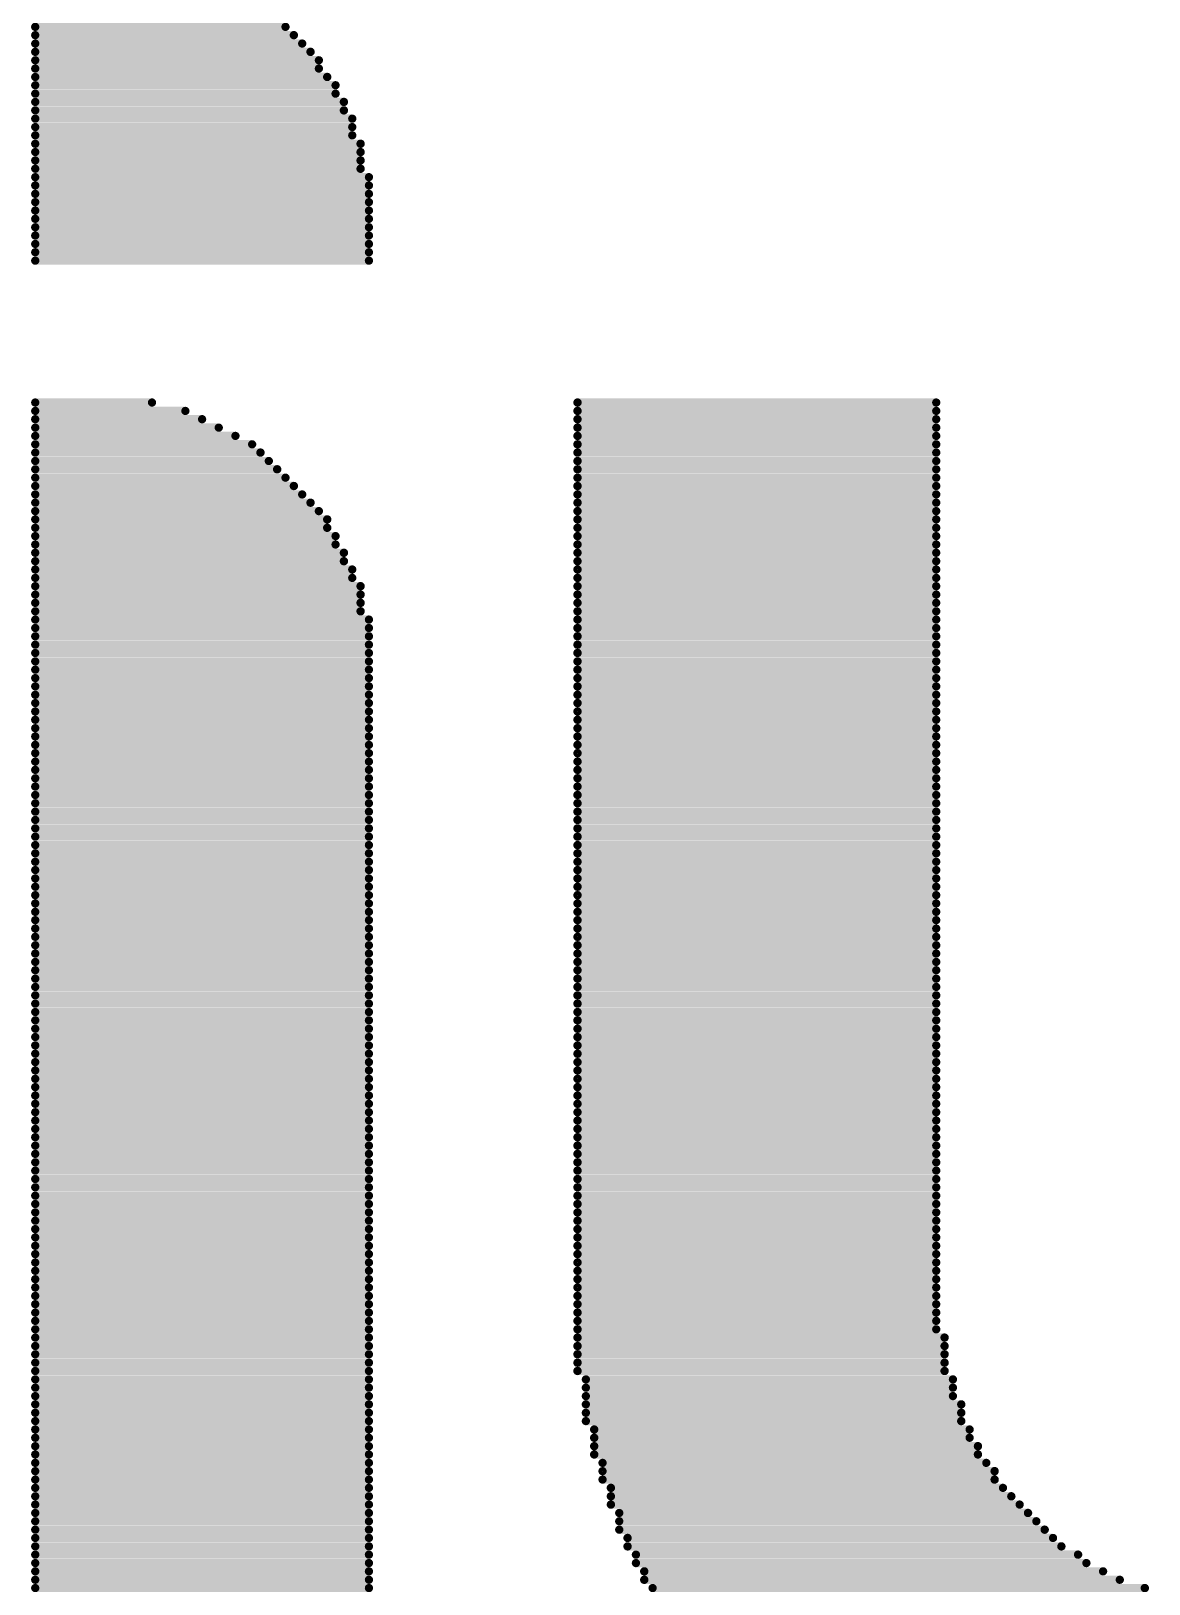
# Model space of a CAD drawing. Header units: millimetres. Extents: x 45 to 209, y 90 to 189.
# Drawn here: x 80.226 to 81.077, y 95.756 to 96.937 of the extents above; entities that cross this region are included whole.
import ezdxf

# ---------------------------------------------------------------- set-up
doc = ezdxf.new("R2010")
doc.units = ezdxf.units.MM
doc.layers.add('TopOverlay', color=2, linetype='Continuous')

# ---------------------------------------------------------------- blocks, each defined once
blk = doc.blocks.new('5394DE47_A0E8_4329_8464_7791B7C19310_62')
at = {"layer": 'TopOverlay', "const_width": 0.00635}
for points in [[(12.5491, 2.7847), (12.7396, 2.7847)], [(12.5491, 2.7784), (12.746, 2.7784)], [(12.5491, 2.772), (12.7523, 2.772)], [(12.5491, 2.7657), (12.7587, 2.7657)], [(12.5491, 2.7593), (12.765, 2.7593)], [(12.5491, 2.753), (12.765, 2.753)], [(12.5491, 2.7466), (12.7714, 2.7466)], [(12.5491, 2.7403), (12.7777, 2.7403)], [(12.5491, 2.7339), (12.7777, 2.7339)], [(12.5491, 2.7276), (12.7841, 2.7276)], [(12.5491, 2.7212), (12.7841, 2.7212)], [(12.5491, 2.7149), (12.7904, 2.7149)], [(12.5491, 2.7085), (12.7904, 2.7085)], [(12.5491, 2.7022), (12.7904, 2.7022)], [(12.5491, 2.6958), (12.7968, 2.6958)], [(12.5491, 2.6895), (12.7968, 2.6895)], [(12.5491, 2.6831), (12.7968, 2.6831)], [(12.5491, 2.6768), (12.7968, 2.6768)], [(12.5491, 2.6704), (12.8031, 2.6704)], [(12.5491, 2.6641), (12.8031, 2.6641)], [(12.5491, 2.6577), (12.8031, 2.6577)], [(12.5491, 2.6514), (12.8031, 2.6514)], [(12.5491, 2.645), (12.8031, 2.645)], [(12.5491, 2.6387), (12.8031, 2.6387)], [(12.5491, 2.6323), (12.8031, 2.6323)], [(12.5491, 2.626), (12.8031, 2.626)], [(12.5491, 2.6196), (12.8031, 2.6196)], [(12.5491, 2.6133), (12.8031, 2.6133)], [(12.5491, 2.6069), (12.8031, 2.6069)], [(12.5491, 2.499), (12.638, 2.499)], [(12.5491, 2.4926), (12.6634, 2.4926)], [(12.9619, 2.499), (13.2349, 2.499)], [(12.9619, 2.4926), (13.2349, 2.4926)], [(12.5491, 2.4863), (12.6761, 2.4863)], [(12.5491, 2.4799), (12.6888, 2.4799)], [(12.9619, 2.4863), (13.2349, 2.4863)], [(12.9619, 2.4799), (13.2349, 2.4799)], [(12.5491, 2.4736), (12.7015, 2.4736)], [(12.5491, 2.4672), (12.7142, 2.4672)], [(12.9619, 2.4736), (13.2349, 2.4736)], [(12.9619, 2.4672), (13.2349, 2.4672)], [(12.5491, 2.4609), (12.7206, 2.4609)], [(12.5491, 2.4545), (12.7269, 2.4545)], [(12.9619, 2.4609), (13.2349, 2.4609)], [(12.9619, 2.4545), (13.2349, 2.4545)], [(12.5491, 2.4482), (12.7333, 2.4482)], [(12.5491, 2.4418), (12.7396, 2.4418)], [(12.9619, 2.4482), (13.2349, 2.4482)], [(12.9619, 2.4418), (13.2349, 2.4418)], [(12.5491, 2.4355), (12.746, 2.4355)], [(12.9619, 2.4355), (13.2349, 2.4355)], [(12.5491, 2.4291), (12.7523, 2.4291)], [(12.5491, 2.4228), (12.7587, 2.4228)], [(12.9619, 2.4291), (13.2349, 2.4291)], [(12.9619, 2.4228), (13.2349, 2.4228)], [(12.5491, 2.4164), (12.765, 2.4164)], [(12.5491, 2.4101), (12.7714, 2.4101)], [(12.9619, 2.4164), (13.2349, 2.4164)], [(12.9619, 2.4101), (13.2349, 2.4101)], [(12.5491, 2.4037), (12.7714, 2.4037)], [(12.5491, 2.3974), (12.7777, 2.3974)], [(12.9619, 2.4037), (13.2349, 2.4037)], [(12.9619, 2.3974), (13.2349, 2.3974)], [(12.5491, 2.391), (12.7777, 2.391)], [(12.5491, 2.3847), (12.7841, 2.3847)], [(12.9619, 2.391), (13.2349, 2.391)], [(12.9619, 2.3847), (13.2349, 2.3847)], [(12.5491, 2.3783), (12.7841, 2.3783)], [(12.5491, 2.372), (12.7904, 2.372)], [(12.9619, 2.3783), (13.2349, 2.3783)], [(12.9619, 2.372), (13.2349, 2.372)], [(12.5491, 2.3656), (12.7904, 2.3656)], [(12.5491, 2.3593), (12.7968, 2.3593)], [(12.9619, 2.3656), (13.2349, 2.3656)], [(12.9619, 2.3593), (13.2349, 2.3593)], [(12.5491, 2.3529), (12.7968, 2.3529)], [(12.9619, 2.3529), (13.2349, 2.3529)], [(12.5491, 2.3466), (12.7968, 2.3466)], [(12.5491, 2.3402), (12.7968, 2.3402)], [(12.9619, 2.3466), (13.2349, 2.3466)], [(12.9619, 2.3402), (13.2349, 2.3402)], [(12.5491, 2.3339), (12.8031, 2.3339)], [(12.5491, 2.3275), (12.8031, 2.3275)], [(12.9619, 2.3339), (13.2349, 2.3339)], [(12.9619, 2.3275), (13.2349, 2.3275)], [(12.5491, 2.3212), (12.8031, 2.3212)], [(12.5491, 2.3148), (12.8031, 2.3148)], [(12.9619, 2.3212), (13.2349, 2.3212)], [(12.9619, 2.3148), (13.2349, 2.3148)], [(12.5491, 2.3085), (12.8031, 2.3085)], [(12.5491, 2.3021), (12.8031, 2.3021)], [(12.9619, 2.3085), (13.2349, 2.3085)], [(12.9619, 2.3021), (13.2349, 2.3021)], [(12.5491, 2.2958), (12.8031, 2.2958)], [(12.5491, 2.2894), (12.8031, 2.2894)], [(12.9619, 2.2958), (13.2349, 2.2958)], [(12.9619, 2.2894), (13.2349, 2.2894)], [(12.5491, 2.2831), (12.8031, 2.2831)], [(12.5491, 2.2767), (12.8031, 2.2767)], [(12.9619, 2.2831), (13.2349, 2.2831)], [(12.9619, 2.2767), (13.2349, 2.2767)], [(12.5491, 2.2704), (12.8031, 2.2704)], [(12.9619, 2.2704), (13.2349, 2.2704)], [(12.5491, 2.264), (12.8031, 2.264)], [(12.5491, 2.2577), (12.8031, 2.2577)], [(12.9619, 2.264), (13.2349, 2.264)], [(12.9619, 2.2577), (13.2349, 2.2577)], [(12.5491, 2.2513), (12.8031, 2.2513)], [(12.5491, 2.245), (12.8031, 2.245)], [(12.9619, 2.2513), (13.2349, 2.2513)], [(12.9619, 2.245), (13.2349, 2.245)], [(12.5491, 2.2386), (12.8031, 2.2386)], [(12.5491, 2.2323), (12.8031, 2.2323)], [(12.9619, 2.2386), (13.2349, 2.2386)], [(12.9619, 2.2323), (13.2349, 2.2323)], [(12.5491, 2.2259), (12.8031, 2.2259)], [(12.5491, 2.2196), (12.8031, 2.2196)], [(12.9619, 2.2259), (13.2349, 2.2259)], [(12.9619, 2.2196), (13.2349, 2.2196)], [(12.5491, 2.2132), (12.8031, 2.2132)], [(12.5491, 2.2069), (12.8031, 2.2069)], [(12.9619, 2.2132), (13.2349, 2.2132)], [(12.9619, 2.2069), (13.2349, 2.2069)], [(12.5491, 2.2005), (12.8031, 2.2005)], [(12.5491, 2.1942), (12.8031, 2.1942)], [(12.9619, 2.2005), (13.2349, 2.2005)], [(12.9619, 2.1942), (13.2349, 2.1942)], [(12.5491, 2.1878), (12.8031, 2.1878)], [(12.9619, 2.1878), (13.2349, 2.1878)], [(12.5491, 2.1815), (12.8031, 2.1815)], [(12.5491, 2.1751), (12.8031, 2.1751)], [(12.9619, 2.1815), (13.2349, 2.1815)], [(12.9619, 2.1751), (13.2349, 2.1751)], [(12.5491, 2.1688), (12.8031, 2.1688)], [(12.5491, 2.1624), (12.8031, 2.1624)], [(12.9619, 2.1688), (13.2349, 2.1688)], [(12.9619, 2.1624), (13.2349, 2.1624)], [(12.5491, 2.1561), (12.8031, 2.1561)], [(12.5491, 2.1497), (12.8031, 2.1497)], [(12.9619, 2.1561), (13.2349, 2.1561)], [(12.9619, 2.1497), (13.2349, 2.1497)], [(12.5491, 2.1434), (12.8031, 2.1434)], [(12.5491, 2.137), (12.8031, 2.137)], [(12.9619, 2.1434), (13.2349, 2.1434)], [(12.9619, 2.137), (13.2349, 2.137)], [(12.5491, 2.1307), (12.8031, 2.1307)], [(12.5491, 2.1243), (12.8031, 2.1243)], [(12.9619, 2.1307), (13.2349, 2.1307)], [(12.9619, 2.1243), (13.2349, 2.1243)], [(12.5491, 2.118), (12.8031, 2.118)], [(12.5491, 2.1116), (12.8031, 2.1116)], [(12.9619, 2.118), (13.2349, 2.118)], [(12.9619, 2.1116), (13.2349, 2.1116)], [(12.5491, 2.1053), (12.8031, 2.1053)], [(12.9619, 2.1053), (13.2349, 2.1053)], [(12.5491, 2.0989), (12.8031, 2.0989)], [(12.5491, 2.0926), (12.8031, 2.0926)], [(12.9619, 2.0989), (13.2349, 2.0989)], [(12.9619, 2.0926), (13.2349, 2.0926)], [(12.5491, 2.0862), (12.8031, 2.0862)], [(12.5491, 2.0799), (12.8031, 2.0799)], [(12.9619, 2.0862), (13.2349, 2.0862)], [(12.9619, 2.0799), (13.2349, 2.0799)], [(12.5491, 2.0735), (12.8031, 2.0735)], [(12.5491, 2.0672), (12.8031, 2.0672)], [(12.9619, 2.0735), (13.2349, 2.0735)], [(12.9619, 2.0672), (13.2349, 2.0672)], [(12.5491, 2.0608), (12.8031, 2.0608)], [(12.5491, 2.0545), (12.8031, 2.0545)], [(12.9619, 2.0608), (13.2349, 2.0608)], [(12.9619, 2.0545), (13.2349, 2.0545)], [(12.5491, 2.0481), (12.8031, 2.0481)], [(12.5491, 2.0418), (12.8031, 2.0418)], [(12.9619, 2.0481), (13.2349, 2.0481)], [(12.9619, 2.0418), (13.2349, 2.0418)], [(12.5491, 2.0354), (12.8031, 2.0354)], [(12.5491, 2.0291), (12.8031, 2.0291)], [(12.9619, 2.0354), (13.2349, 2.0354)], [(12.9619, 2.0291), (13.2349, 2.0291)], [(12.5491, 2.0227), (12.8031, 2.0227)], [(12.9619, 2.0227), (13.2349, 2.0227)], [(12.5491, 2.0164), (12.8031, 2.0164)], [(12.5491, 2.01), (12.8031, 2.01)], [(12.9619, 2.0164), (13.2349, 2.0164)], [(12.9619, 2.01), (13.2349, 2.01)], [(12.5491, 2.0037), (12.8031, 2.0037)], [(12.5491, 1.9973), (12.8031, 1.9973)], [(12.9619, 2.0037), (13.2349, 2.0037)], [(12.9619, 1.9973), (13.2349, 1.9973)], [(12.5491, 1.991), (12.8031, 1.991)], [(12.5491, 1.9846), (12.8031, 1.9846)], [(12.9619, 1.991), (13.2349, 1.991)], [(12.9619, 1.9846), (13.2349, 1.9846)], [(12.5491, 1.9783), (12.8031, 1.9783)], [(12.5491, 1.9719), (12.8031, 1.9719)], [(12.9619, 1.9783), (13.2349, 1.9783)], [(12.9619, 1.9719), (13.2349, 1.9719)], [(12.5491, 1.9656), (12.8031, 1.9656)], [(12.5491, 1.9592), (12.8031, 1.9592)], [(12.9619, 1.9656), (13.2349, 1.9656)], [(12.9619, 1.9592), (13.2349, 1.9592)], [(12.5491, 1.9529), (12.8031, 1.9529)], [(12.5491, 1.9465), (12.8031, 1.9465)], [(12.9619, 1.9529), (13.2349, 1.9529)], [(12.9619, 1.9465), (13.2349, 1.9465)], [(12.5491, 1.9402), (12.8031, 1.9402)], [(12.9619, 1.9402), (13.2349, 1.9402)], [(12.5491, 1.9338), (12.8031, 1.9338)], [(12.5491, 1.9275), (12.8031, 1.9275)], [(12.9619, 1.9338), (13.2349, 1.9338)], [(12.9619, 1.9275), (13.2349, 1.9275)], [(12.5491, 1.9211), (12.8031, 1.9211)], [(12.5491, 1.9148), (12.8031, 1.9148)], [(12.9619, 1.9211), (13.2349, 1.9211)], [(12.9619, 1.9148), (13.2349, 1.9148)], [(12.5491, 1.9084), (12.8031, 1.9084)], [(12.5491, 1.9021), (12.8031, 1.9021)], [(12.9619, 1.9084), (13.2349, 1.9084)], [(12.9619, 1.9021), (13.2349, 1.9021)], [(12.5491, 1.8957), (12.8031, 1.8957)], [(12.5491, 1.8894), (12.8031, 1.8894)], [(12.9619, 1.8957), (13.2349, 1.8957)], [(12.9619, 1.8894), (13.2349, 1.8894)], [(12.5491, 1.883), (12.8031, 1.883)], [(12.5491, 1.8767), (12.8031, 1.8767)], [(12.9619, 1.883), (13.2349, 1.883)], [(12.9619, 1.8767), (13.2349, 1.8767)], [(12.5491, 1.8703), (12.8031, 1.8703)], [(12.5491, 1.864), (12.8031, 1.864)], [(12.9619, 1.8703), (13.2349, 1.8703)], [(12.9619, 1.864), (13.2349, 1.864)], [(12.5491, 1.8576), (12.8031, 1.8576)], [(12.5491, 1.8513), (12.8031, 1.8513)], [(12.9619, 1.8576), (13.2349, 1.8576)], [(12.9619, 1.8513), (13.2349, 1.8513)], [(12.5491, 1.8449), (12.8031, 1.8449)], [(12.9619, 1.8449), (13.2349, 1.8449)], [(12.5491, 1.8386), (12.8031, 1.8386)], [(12.5491, 1.8322), (12.8031, 1.8322)], [(12.9619, 1.8386), (13.2349, 1.8386)], [(12.9619, 1.8322), (13.2349, 1.8322)], [(12.5491, 1.8259), (12.8031, 1.8259)], [(12.5491, 1.8195), (12.8031, 1.8195)], [(12.9619, 1.8259), (13.2349, 1.8259)], [(12.9619, 1.8195), (13.2349, 1.8195)], [(12.5491, 1.8132), (12.8031, 1.8132)], [(12.5491, 1.8068), (12.8031, 1.8068)], [(12.9619, 1.8132), (13.2349, 1.8132)], [(12.9619, 1.8068), (13.2349, 1.8068)], [(12.5491, 1.8005), (12.8031, 1.8005)], [(12.5491, 1.7941), (12.8031, 1.7941)], [(12.9619, 1.8005), (13.2349, 1.8005)], [(12.9619, 1.7941), (13.2349, 1.7941)], [(12.5491, 1.7878), (12.8031, 1.7878)], [(12.5491, 1.7814), (12.8031, 1.7814)], [(12.9619, 1.7878), (13.2413, 1.7878)], [(12.9619, 1.7814), (13.2413, 1.7814)], [(12.5491, 1.7751), (12.8031, 1.7751)], [(12.5491, 1.7687), (12.8031, 1.7687)], [(12.9619, 1.7751), (13.2413, 1.7751)], [(12.9619, 1.7687), (13.2413, 1.7687)], [(12.5491, 1.7624), (12.8031, 1.7624)], [(12.9619, 1.7624), (13.2413, 1.7624)], [(12.5491, 1.756), (12.8031, 1.756)], [(12.5491, 1.7497), (12.8031, 1.7497)], [(12.9682, 1.756), (13.2476, 1.756)], [(12.9682, 1.7497), (13.2476, 1.7497)], [(12.5491, 1.7433), (12.8031, 1.7433)], [(12.5491, 1.737), (12.8031, 1.737)], [(12.9682, 1.7433), (13.2476, 1.7433)], [(12.9682, 1.737), (13.254, 1.737)], [(12.5491, 1.7306), (12.8031, 1.7306)], [(12.5491, 1.7243), (12.8031, 1.7243)], [(12.9682, 1.7306), (13.254, 1.7306)], [(12.9682, 1.7243), (13.254, 1.7243)], [(12.5491, 1.7179), (12.8031, 1.7179)], [(12.5491, 1.7116), (12.8031, 1.7116)], [(12.9746, 1.7179), (13.2603, 1.7179)], [(12.9746, 1.7116), (13.2603, 1.7116)], [(12.5491, 1.7052), (12.8031, 1.7052)], [(12.5491, 1.6989), (12.8031, 1.6989)], [(12.9746, 1.7052), (13.2667, 1.7052)], [(12.9746, 1.6989), (13.2667, 1.6989)], [(12.5491, 1.6925), (12.8031, 1.6925)], [(12.5491, 1.6862), (12.8031, 1.6862)], [(12.9809, 1.6925), (13.273, 1.6925)], [(12.9809, 1.6862), (13.2794, 1.6862)], [(12.5491, 1.6798), (12.8031, 1.6798)], [(12.9809, 1.6798), (13.2794, 1.6798)], [(12.5491, 1.6735), (12.8031, 1.6735)], [(12.5491, 1.6671), (12.8031, 1.6671)], [(12.9873, 1.6735), (13.2857, 1.6735)], [(12.9873, 1.6671), (13.2921, 1.6671)], [(12.5491, 1.6608), (12.8031, 1.6608)], [(12.5491, 1.6544), (12.8031, 1.6544)], [(12.9873, 1.6608), (13.2984, 1.6608)], [(12.9936, 1.6544), (13.3048, 1.6544)], [(12.5491, 1.6481), (12.8031, 1.6481)], [(12.5491, 1.6417), (12.8031, 1.6417)], [(12.9936, 1.6481), (13.3111, 1.6481)], [(12.9936, 1.6417), (13.3175, 1.6417)], [(12.5491, 1.6354), (12.8031, 1.6354)], [(12.5491, 1.629), (12.8031, 1.629)], [(13, 1.6354), (13.3238, 1.6354)], [(13, 1.629), (13.3302, 1.629)], [(12.5491, 1.6227), (12.8031, 1.6227)], [(12.5491, 1.6163), (12.8031, 1.6163)], [(13.0063, 1.6227), (13.3429, 1.6227)], [(13.0063, 1.6163), (13.3492, 1.6163)], [(12.5491, 1.61), (12.8031, 1.61)], [(12.5491, 1.6036), (12.8031, 1.6036)], [(13.0127, 1.61), (13.3619, 1.61)], [(13.0127, 1.6036), (13.3746, 1.6036)], [(12.5491, 1.5973), (12.8031, 1.5973)], [(13.019, 1.5973), (13.3937, 1.5973)]]:
    blk.add_lwpolyline(points, dxfattribs=at)
at = {"layer": 'TopOverlay', "const_width": 0.00317}
for points in [[(12.5476, 2.7847, 1), (12.5507, 2.7847, 1)], [(12.7381, 2.7847, 1), (12.7412, 2.7847, 1)], [(12.5476, 2.7784, 1), (12.5507, 2.7784, 1)], [(12.7444, 2.7784, 1), (12.7476, 2.7784, 1)], [(12.5476, 2.772, 1), (12.5507, 2.772, 1)], [(12.5476, 2.7657, 1), (12.5507, 2.7657, 1)], [(12.7508, 2.772, 1), (12.7539, 2.772, 1)], [(12.7571, 2.7657, 1), (12.7603, 2.7657, 1)], [(12.5476, 2.7593, 1), (12.5507, 2.7593, 1)], [(12.5476, 2.753, 1), (12.5507, 2.753, 1)], [(12.7635, 2.7593, 1), (12.7666, 2.7593, 1)], [(12.7635, 2.753, 1), (12.7666, 2.753, 1)], [(12.5476, 2.7466, 1), (12.5507, 2.7466, 1)], [(12.5476, 2.7403, 1), (12.5507, 2.7403, 1)], [(12.7698, 2.7466, 1), (12.773, 2.7466, 1)], [(12.7762, 2.7403, 1), (12.7793, 2.7403, 1)], [(12.5476, 2.7339, 1), (12.5507, 2.7339, 1)], [(12.5476, 2.7276, 1), (12.5507, 2.7276, 1)], [(12.7762, 2.7339, 1), (12.7793, 2.7339, 1)], [(12.7825, 2.7276, 1), (12.7857, 2.7276, 1)], [(12.5476, 2.7212, 1), (12.5507, 2.7212, 1)], [(12.5476, 2.7149, 1), (12.5507, 2.7149, 1)], [(12.7825, 2.7212, 1), (12.7857, 2.7212, 1)], [(12.7889, 2.7149, 1), (12.792, 2.7149, 1)], [(12.5476, 2.7085, 1), (12.5507, 2.7085, 1)], [(12.5476, 2.7022, 1), (12.5507, 2.7022, 1)], [(12.7889, 2.7085, 1), (12.792, 2.7085, 1)], [(12.7889, 2.7022, 1), (12.792, 2.7022, 1)], [(12.5476, 2.6958, 1), (12.5507, 2.6958, 1)], [(12.7952, 2.6958, 1), (12.7984, 2.6958, 1)], [(12.5476, 2.6895, 1), (12.5507, 2.6895, 1)], [(12.5476, 2.6831, 1), (12.5507, 2.6831, 1)], [(12.7952, 2.6895, 1), (12.7984, 2.6895, 1)], [(12.7952, 2.6831, 1), (12.7984, 2.6831, 1)], [(12.5476, 2.6768, 1), (12.5507, 2.6768, 1)], [(12.5476, 2.6704, 1), (12.5507, 2.6704, 1)], [(12.7952, 2.6768, 1), (12.7984, 2.6768, 1)], [(12.8016, 2.6704, 1), (12.8047, 2.6704, 1)], [(12.5476, 2.6641, 1), (12.5507, 2.6641, 1)], [(12.5476, 2.6577, 1), (12.5507, 2.6577, 1)], [(12.8016, 2.6641, 1), (12.8047, 2.6641, 1)], [(12.8016, 2.6577, 1), (12.8047, 2.6577, 1)], [(12.5476, 2.6514, 1), (12.5507, 2.6514, 1)], [(12.5476, 2.645, 1), (12.5507, 2.645, 1)], [(12.8016, 2.6514, 1), (12.8047, 2.6514, 1)], [(12.8016, 2.645, 1), (12.8047, 2.645, 1)], [(12.5476, 2.6387, 1), (12.5507, 2.6387, 1)], [(12.5476, 2.6323, 1), (12.5507, 2.6323, 1)], [(12.8016, 2.6387, 1), (12.8047, 2.6387, 1)], [(12.8016, 2.6323, 1), (12.8047, 2.6323, 1)], [(12.5476, 2.626, 1), (12.5507, 2.626, 1)], [(12.5476, 2.6196, 1), (12.5507, 2.6196, 1)], [(12.8016, 2.626, 1), (12.8047, 2.626, 1)], [(12.8016, 2.6196, 1), (12.8047, 2.6196, 1)], [(12.5476, 2.6133, 1), (12.5507, 2.6133, 1)], [(12.8016, 2.6133, 1), (12.8047, 2.6133, 1)], [(12.5476, 2.6069, 1), (12.5507, 2.6069, 1)], [(12.8016, 2.6069, 1), (12.8047, 2.6069, 1)], [(12.5476, 2.499, 1), (12.5507, 2.499, 1)], [(12.5476, 2.4926, 1), (12.5507, 2.4926, 1)], [(12.6365, 2.499, 1), (12.6396, 2.499, 1)], [(12.6619, 2.4926, 1), (12.665, 2.4926, 1)], [(12.9603, 2.499, 1), (12.9635, 2.499, 1)], [(12.9603, 2.4926, 1), (12.9635, 2.4926, 1)], [(13.2334, 2.499, 1), (13.2365, 2.499, 1)], [(13.2334, 2.4926, 1), (13.2365, 2.4926, 1)], [(12.5476, 2.4863, 1), (12.5507, 2.4863, 1)], [(12.5476, 2.4799, 1), (12.5507, 2.4799, 1)], [(12.6746, 2.4863, 1), (12.6777, 2.4863, 1)], [(12.6873, 2.4799, 1), (12.6904, 2.4799, 1)], [(12.9603, 2.4863, 1), (12.9635, 2.4863, 1)], [(12.9603, 2.4799, 1), (12.9635, 2.4799, 1)], [(13.2334, 2.4863, 1), (13.2365, 2.4863, 1)], [(13.2334, 2.4799, 1), (13.2365, 2.4799, 1)], [(12.5476, 2.4736, 1), (12.5507, 2.4736, 1)], [(12.5476, 2.4672, 1), (12.5507, 2.4672, 1)], [(12.7, 2.4736, 1), (12.7031, 2.4736, 1)], [(12.7127, 2.4672, 1), (12.7158, 2.4672, 1)], [(12.9603, 2.4736, 1), (12.9635, 2.4736, 1)], [(12.9603, 2.4672, 1), (12.9635, 2.4672, 1)], [(13.2334, 2.4736, 1), (13.2365, 2.4736, 1)], [(13.2334, 2.4672, 1), (13.2365, 2.4672, 1)], [(12.5476, 2.4609, 1), (12.5507, 2.4609, 1)], [(12.5476, 2.4545, 1), (12.5507, 2.4545, 1)], [(12.719, 2.4609, 1), (12.7222, 2.4609, 1)], [(12.7254, 2.4545, 1), (12.7285, 2.4545, 1)], [(12.9603, 2.4609, 1), (12.9635, 2.4609, 1)], [(12.9603, 2.4545, 1), (12.9635, 2.4545, 1)], [(13.2334, 2.4609, 1), (13.2365, 2.4609, 1)], [(13.2334, 2.4545, 1), (13.2365, 2.4545, 1)], [(12.5476, 2.4482, 1), (12.5507, 2.4482, 1)], [(12.5476, 2.4418, 1), (12.5507, 2.4418, 1)], [(12.7317, 2.4482, 1), (12.7349, 2.4482, 1)], [(12.7381, 2.4418, 1), (12.7412, 2.4418, 1)], [(12.9603, 2.4482, 1), (12.9635, 2.4482, 1)], [(12.9603, 2.4418, 1), (12.9635, 2.4418, 1)], [(13.2334, 2.4482, 1), (13.2365, 2.4482, 1)], [(13.2334, 2.4418, 1), (13.2365, 2.4418, 1)], [(12.5476, 2.4355, 1), (12.5507, 2.4355, 1)], [(12.7444, 2.4355, 1), (12.7476, 2.4355, 1)], [(12.9603, 2.4355, 1), (12.9635, 2.4355, 1)], [(13.2334, 2.4355, 1), (13.2365, 2.4355, 1)], [(12.5476, 2.4291, 1), (12.5507, 2.4291, 1)], [(12.5476, 2.4228, 1), (12.5507, 2.4228, 1)], [(12.7508, 2.4291, 1), (12.7539, 2.4291, 1)], [(12.7571, 2.4228, 1), (12.7603, 2.4228, 1)], [(12.9603, 2.4291, 1), (12.9635, 2.4291, 1)], [(12.9603, 2.4228, 1), (12.9635, 2.4228, 1)], [(13.2334, 2.4291, 1), (13.2365, 2.4291, 1)], [(13.2334, 2.4228, 1), (13.2365, 2.4228, 1)], [(12.5476, 2.4164, 1), (12.5507, 2.4164, 1)], [(12.5476, 2.4101, 1), (12.5507, 2.4101, 1)], [(12.7635, 2.4164, 1), (12.7666, 2.4164, 1)], [(12.7698, 2.4101, 1), (12.773, 2.4101, 1)], [(12.9603, 2.4164, 1), (12.9635, 2.4164, 1)], [(12.9603, 2.4101, 1), (12.9635, 2.4101, 1)], [(13.2334, 2.4164, 1), (13.2365, 2.4164, 1)], [(13.2334, 2.4101, 1), (13.2365, 2.4101, 1)], [(12.5476, 2.4037, 1), (12.5507, 2.4037, 1)], [(12.5476, 2.3974, 1), (12.5507, 2.3974, 1)], [(12.7698, 2.4037, 1), (12.773, 2.4037, 1)], [(12.7762, 2.3974, 1), (12.7793, 2.3974, 1)], [(12.9603, 2.4037, 1), (12.9635, 2.4037, 1)], [(12.9603, 2.3974, 1), (12.9635, 2.3974, 1)], [(13.2334, 2.4037, 1), (13.2365, 2.4037, 1)], [(13.2334, 2.3974, 1), (13.2365, 2.3974, 1)], [(12.5476, 2.391, 1), (12.5507, 2.391, 1)], [(12.5476, 2.3847, 1), (12.5507, 2.3847, 1)], [(12.7762, 2.391, 1), (12.7793, 2.391, 1)], [(12.7825, 2.3847, 1), (12.7857, 2.3847, 1)], [(12.9603, 2.391, 1), (12.9635, 2.391, 1)], [(12.9603, 2.3847, 1), (12.9635, 2.3847, 1)], [(13.2334, 2.391, 1), (13.2365, 2.391, 1)], [(13.2334, 2.3847, 1), (13.2365, 2.3847, 1)], [(12.5476, 2.3783, 1), (12.5507, 2.3783, 1)], [(12.5476, 2.372, 1), (12.5507, 2.372, 1)], [(12.7825, 2.3783, 1), (12.7857, 2.3783, 1)], [(12.7889, 2.372, 1), (12.792, 2.372, 1)], [(12.9603, 2.3783, 1), (12.9635, 2.3783, 1)], [(12.9603, 2.372, 1), (12.9635, 2.372, 1)], [(13.2334, 2.3783, 1), (13.2365, 2.3783, 1)], [(13.2334, 2.372, 1), (13.2365, 2.372, 1)], [(12.5476, 2.3656, 1), (12.5507, 2.3656, 1)], [(12.5476, 2.3593, 1), (12.5507, 2.3593, 1)], [(12.7889, 2.3656, 1), (12.792, 2.3656, 1)], [(12.7952, 2.3593, 1), (12.7984, 2.3593, 1)], [(12.9603, 2.3656, 1), (12.9635, 2.3656, 1)], [(12.9603, 2.3593, 1), (12.9635, 2.3593, 1)], [(13.2334, 2.3656, 1), (13.2365, 2.3656, 1)], [(13.2334, 2.3593, 1), (13.2365, 2.3593, 1)], [(12.5476, 2.3529, 1), (12.5507, 2.3529, 1)], [(12.7952, 2.3529, 1), (12.7984, 2.3529, 1)], [(12.9603, 2.3529, 1), (12.9635, 2.3529, 1)], [(13.2334, 2.3529, 1), (13.2365, 2.3529, 1)], [(12.5476, 2.3466, 1), (12.5507, 2.3466, 1)], [(12.5476, 2.3402, 1), (12.5507, 2.3402, 1)], [(12.7952, 2.3466, 1), (12.7984, 2.3466, 1)], [(12.7952, 2.3402, 1), (12.7984, 2.3402, 1)], [(12.9603, 2.3466, 1), (12.9635, 2.3466, 1)], [(12.9603, 2.3402, 1), (12.9635, 2.3402, 1)], [(13.2334, 2.3466, 1), (13.2365, 2.3466, 1)], [(13.2334, 2.3402, 1), (13.2365, 2.3402, 1)], [(12.5476, 2.3339, 1), (12.5507, 2.3339, 1)], [(12.5476, 2.3275, 1), (12.5507, 2.3275, 1)], [(12.8016, 2.3339, 1), (12.8047, 2.3339, 1)], [(12.8016, 2.3275, 1), (12.8047, 2.3275, 1)], [(12.9603, 2.3339, 1), (12.9635, 2.3339, 1)], [(12.9603, 2.3275, 1), (12.9635, 2.3275, 1)], [(13.2334, 2.3339, 1), (13.2365, 2.3339, 1)], [(13.2334, 2.3275, 1), (13.2365, 2.3275, 1)], [(12.5476, 2.3212, 1), (12.5507, 2.3212, 1)], [(12.5476, 2.3148, 1), (12.5507, 2.3148, 1)], [(12.8016, 2.3212, 1), (12.8047, 2.3212, 1)], [(12.8016, 2.3148, 1), (12.8047, 2.3148, 1)], [(12.9603, 2.3212, 1), (12.9635, 2.3212, 1)], [(12.9603, 2.3148, 1), (12.9635, 2.3148, 1)], [(13.2334, 2.3212, 1), (13.2365, 2.3212, 1)], [(13.2334, 2.3148, 1), (13.2365, 2.3148, 1)], [(12.5476, 2.3085, 1), (12.5507, 2.3085, 1)], [(12.5476, 2.3021, 1), (12.5507, 2.3021, 1)], [(12.8016, 2.3085, 1), (12.8047, 2.3085, 1)], [(12.8016, 2.3021, 1), (12.8047, 2.3021, 1)], [(12.9603, 2.3085, 1), (12.9635, 2.3085, 1)], [(12.9603, 2.3021, 1), (12.9635, 2.3021, 1)], [(13.2334, 2.3085, 1), (13.2365, 2.3085, 1)], [(13.2334, 2.3021, 1), (13.2365, 2.3021, 1)], [(12.5476, 2.2958, 1), (12.5507, 2.2958, 1)], [(12.5476, 2.2894, 1), (12.5507, 2.2894, 1)], [(12.8016, 2.2958, 1), (12.8047, 2.2958, 1)], [(12.8016, 2.2894, 1), (12.8047, 2.2894, 1)], [(12.9603, 2.2958, 1), (12.9635, 2.2958, 1)], [(12.9603, 2.2894, 1), (12.9635, 2.2894, 1)], [(13.2334, 2.2958, 1), (13.2365, 2.2958, 1)], [(13.2334, 2.2894, 1), (13.2365, 2.2894, 1)], [(12.5476, 2.2831, 1), (12.5507, 2.2831, 1)], [(12.5476, 2.2767, 1), (12.5507, 2.2767, 1)], [(12.8016, 2.2831, 1), (12.8047, 2.2831, 1)], [(12.8016, 2.2767, 1), (12.8047, 2.2767, 1)], [(12.9603, 2.2831, 1), (12.9635, 2.2831, 1)], [(12.9603, 2.2767, 1), (12.9635, 2.2767, 1)], [(13.2334, 2.2831, 1), (13.2365, 2.2831, 1)], [(13.2334, 2.2767, 1), (13.2365, 2.2767, 1)], [(12.5476, 2.2704, 1), (12.5507, 2.2704, 1)], [(12.8016, 2.2704, 1), (12.8047, 2.2704, 1)], [(12.9603, 2.2704, 1), (12.9635, 2.2704, 1)], [(13.2334, 2.2704, 1), (13.2365, 2.2704, 1)], [(12.5476, 2.264, 1), (12.5507, 2.264, 1)], [(12.5476, 2.2577, 1), (12.5507, 2.2577, 1)], [(12.8016, 2.264, 1), (12.8047, 2.264, 1)], [(12.8016, 2.2577, 1), (12.8047, 2.2577, 1)], [(12.9603, 2.264, 1), (12.9635, 2.264, 1)], [(12.9603, 2.2577, 1), (12.9635, 2.2577, 1)], [(13.2334, 2.264, 1), (13.2365, 2.264, 1)], [(13.2334, 2.2577, 1), (13.2365, 2.2577, 1)], [(12.5476, 2.2513, 1), (12.5507, 2.2513, 1)], [(12.5476, 2.245, 1), (12.5507, 2.245, 1)], [(12.8016, 2.2513, 1), (12.8047, 2.2513, 1)], [(12.8016, 2.245, 1), (12.8047, 2.245, 1)], [(12.9603, 2.2513, 1), (12.9635, 2.2513, 1)], [(12.9603, 2.245, 1), (12.9635, 2.245, 1)], [(13.2334, 2.2513, 1), (13.2365, 2.2513, 1)], [(13.2334, 2.245, 1), (13.2365, 2.245, 1)], [(12.5476, 2.2386, 1), (12.5507, 2.2386, 1)], [(12.5476, 2.2323, 1), (12.5507, 2.2323, 1)], [(12.8016, 2.2386, 1), (12.8047, 2.2386, 1)], [(12.8016, 2.2323, 1), (12.8047, 2.2323, 1)], [(12.9603, 2.2386, 1), (12.9635, 2.2386, 1)], [(12.9603, 2.2323, 1), (12.9635, 2.2323, 1)], [(13.2334, 2.2386, 1), (13.2365, 2.2386, 1)], [(13.2334, 2.2323, 1), (13.2365, 2.2323, 1)], [(12.5476, 2.2259, 1), (12.5507, 2.2259, 1)], [(12.5476, 2.2196, 1), (12.5507, 2.2196, 1)], [(12.8016, 2.2259, 1), (12.8047, 2.2259, 1)], [(12.8016, 2.2196, 1), (12.8047, 2.2196, 1)], [(12.9603, 2.2259, 1), (12.9635, 2.2259, 1)], [(12.9603, 2.2196, 1), (12.9635, 2.2196, 1)], [(13.2334, 2.2259, 1), (13.2365, 2.2259, 1)], [(13.2334, 2.2196, 1), (13.2365, 2.2196, 1)], [(12.5476, 2.2132, 1), (12.5507, 2.2132, 1)], [(12.5476, 2.2069, 1), (12.5507, 2.2069, 1)], [(12.8016, 2.2132, 1), (12.8047, 2.2132, 1)], [(12.8016, 2.2069, 1), (12.8047, 2.2069, 1)], [(12.9603, 2.2132, 1), (12.9635, 2.2132, 1)], [(12.9603, 2.2069, 1), (12.9635, 2.2069, 1)], [(13.2334, 2.2132, 1), (13.2365, 2.2132, 1)], [(13.2334, 2.2069, 1), (13.2365, 2.2069, 1)], [(12.5476, 2.2005, 1), (12.5507, 2.2005, 1)], [(12.5476, 2.1942, 1), (12.5507, 2.1942, 1)], [(12.8016, 2.2005, 1), (12.8047, 2.2005, 1)], [(12.8016, 2.1942, 1), (12.8047, 2.1942, 1)], [(12.9603, 2.2005, 1), (12.9635, 2.2005, 1)], [(12.9603, 2.1942, 1), (12.9635, 2.1942, 1)], [(13.2334, 2.2005, 1), (13.2365, 2.2005, 1)], [(13.2334, 2.1942, 1), (13.2365, 2.1942, 1)], [(12.5476, 2.1878, 1), (12.5507, 2.1878, 1)], [(12.8016, 2.1878, 1), (12.8047, 2.1878, 1)], [(12.9603, 2.1878, 1), (12.9635, 2.1878, 1)], [(13.2334, 2.1878, 1), (13.2365, 2.1878, 1)], [(12.5476, 2.1815, 1), (12.5507, 2.1815, 1)], [(12.5476, 2.1751, 1), (12.5507, 2.1751, 1)], [(12.8016, 2.1815, 1), (12.8047, 2.1815, 1)], [(12.8016, 2.1751, 1), (12.8047, 2.1751, 1)], [(12.9603, 2.1815, 1), (12.9635, 2.1815, 1)], [(12.9603, 2.1751, 1), (12.9635, 2.1751, 1)], [(13.2334, 2.1815, 1), (13.2365, 2.1815, 1)], [(13.2334, 2.1751, 1), (13.2365, 2.1751, 1)], [(12.5476, 2.1688, 1), (12.5507, 2.1688, 1)], [(12.5476, 2.1624, 1), (12.5507, 2.1624, 1)], [(12.8016, 2.1688, 1), (12.8047, 2.1688, 1)], [(12.8016, 2.1624, 1), (12.8047, 2.1624, 1)], [(12.9603, 2.1688, 1), (12.9635, 2.1688, 1)], [(12.9603, 2.1624, 1), (12.9635, 2.1624, 1)], [(13.2334, 2.1688, 1), (13.2365, 2.1688, 1)], [(13.2334, 2.1624, 1), (13.2365, 2.1624, 1)], [(12.5476, 2.1561, 1), (12.5507, 2.1561, 1)], [(12.5476, 2.1497, 1), (12.5507, 2.1497, 1)], [(12.8016, 2.1561, 1), (12.8047, 2.1561, 1)], [(12.8016, 2.1497, 1), (12.8047, 2.1497, 1)], [(12.9603, 2.1561, 1), (12.9635, 2.1561, 1)], [(12.9603, 2.1497, 1), (12.9635, 2.1497, 1)], [(13.2334, 2.1561, 1), (13.2365, 2.1561, 1)], [(13.2334, 2.1497, 1), (13.2365, 2.1497, 1)], [(12.5476, 2.1434, 1), (12.5507, 2.1434, 1)], [(12.5476, 2.137, 1), (12.5507, 2.137, 1)], [(12.8016, 2.1434, 1), (12.8047, 2.1434, 1)], [(12.8016, 2.137, 1), (12.8047, 2.137, 1)], [(12.9603, 2.1434, 1), (12.9635, 2.1434, 1)], [(12.9603, 2.137, 1), (12.9635, 2.137, 1)], [(13.2334, 2.1434, 1), (13.2365, 2.1434, 1)], [(13.2334, 2.137, 1), (13.2365, 2.137, 1)], [(12.5476, 2.1307, 1), (12.5507, 2.1307, 1)], [(12.5476, 2.1243, 1), (12.5507, 2.1243, 1)], [(12.8016, 2.1307, 1), (12.8047, 2.1307, 1)], [(12.8016, 2.1243, 1), (12.8047, 2.1243, 1)], [(12.9603, 2.1307, 1), (12.9635, 2.1307, 1)], [(12.9603, 2.1243, 1), (12.9635, 2.1243, 1)], [(13.2334, 2.1307, 1), (13.2365, 2.1307, 1)], [(13.2334, 2.1243, 1), (13.2365, 2.1243, 1)], [(12.5476, 2.118, 1), (12.5507, 2.118, 1)], [(12.5476, 2.1116, 1), (12.5507, 2.1116, 1)], [(12.8016, 2.118, 1), (12.8047, 2.118, 1)], [(12.8016, 2.1116, 1), (12.8047, 2.1116, 1)], [(12.9603, 2.118, 1), (12.9635, 2.118, 1)], [(12.9603, 2.1116, 1), (12.9635, 2.1116, 1)], [(13.2334, 2.118, 1), (13.2365, 2.118, 1)], [(13.2334, 2.1116, 1), (13.2365, 2.1116, 1)], [(12.5476, 2.1053, 1), (12.5507, 2.1053, 1)], [(12.8016, 2.1053, 1), (12.8047, 2.1053, 1)], [(12.9603, 2.1053, 1), (12.9635, 2.1053, 1)], [(13.2334, 2.1053, 1), (13.2365, 2.1053, 1)], [(12.5476, 2.0989, 1), (12.5507, 2.0989, 1)], [(12.5476, 2.0926, 1), (12.5507, 2.0926, 1)], [(12.8016, 2.0989, 1), (12.8047, 2.0989, 1)], [(12.8016, 2.0926, 1), (12.8047, 2.0926, 1)], [(12.9603, 2.0989, 1), (12.9635, 2.0989, 1)], [(12.9603, 2.0926, 1), (12.9635, 2.0926, 1)], [(13.2334, 2.0989, 1), (13.2365, 2.0989, 1)], [(13.2334, 2.0926, 1), (13.2365, 2.0926, 1)], [(12.5476, 2.0862, 1), (12.5507, 2.0862, 1)], [(12.5476, 2.0799, 1), (12.5507, 2.0799, 1)], [(12.8016, 2.0862, 1), (12.8047, 2.0862, 1)], [(12.8016, 2.0799, 1), (12.8047, 2.0799, 1)], [(12.9603, 2.0862, 1), (12.9635, 2.0862, 1)], [(12.9603, 2.0799, 1), (12.9635, 2.0799, 1)], [(13.2334, 2.0862, 1), (13.2365, 2.0862, 1)], [(13.2334, 2.0799, 1), (13.2365, 2.0799, 1)], [(12.5476, 2.0735, 1), (12.5507, 2.0735, 1)], [(12.5476, 2.0672, 1), (12.5507, 2.0672, 1)], [(12.8016, 2.0735, 1), (12.8047, 2.0735, 1)], [(12.8016, 2.0672, 1), (12.8047, 2.0672, 1)], [(12.9603, 2.0735, 1), (12.9635, 2.0735, 1)], [(12.9603, 2.0672, 1), (12.9635, 2.0672, 1)], [(13.2334, 2.0735, 1), (13.2365, 2.0735, 1)], [(13.2334, 2.0672, 1), (13.2365, 2.0672, 1)], [(12.5476, 2.0608, 1), (12.5507, 2.0608, 1)], [(12.5476, 2.0545, 1), (12.5507, 2.0545, 1)], [(12.8016, 2.0608, 1), (12.8047, 2.0608, 1)], [(12.8016, 2.0545, 1), (12.8047, 2.0545, 1)], [(12.9603, 2.0608, 1), (12.9635, 2.0608, 1)], [(12.9603, 2.0545, 1), (12.9635, 2.0545, 1)], [(13.2334, 2.0608, 1), (13.2365, 2.0608, 1)], [(13.2334, 2.0545, 1), (13.2365, 2.0545, 1)], [(12.5476, 2.0481, 1), (12.5507, 2.0481, 1)], [(12.5476, 2.0418, 1), (12.5507, 2.0418, 1)], [(12.8016, 2.0481, 1), (12.8047, 2.0481, 1)], [(12.8016, 2.0418, 1), (12.8047, 2.0418, 1)], [(12.9603, 2.0481, 1), (12.9635, 2.0481, 1)], [(12.9603, 2.0418, 1), (12.9635, 2.0418, 1)], [(13.2334, 2.0481, 1), (13.2365, 2.0481, 1)], [(13.2334, 2.0418, 1), (13.2365, 2.0418, 1)], [(12.5476, 2.0354, 1), (12.5507, 2.0354, 1)], [(12.5476, 2.0291, 1), (12.5507, 2.0291, 1)], [(12.8016, 2.0354, 1), (12.8047, 2.0354, 1)], [(12.8016, 2.0291, 1), (12.8047, 2.0291, 1)], [(12.9603, 2.0354, 1), (12.9635, 2.0354, 1)], [(12.9603, 2.0291, 1), (12.9635, 2.0291, 1)], [(13.2334, 2.0354, 1), (13.2365, 2.0354, 1)], [(13.2334, 2.0291, 1), (13.2365, 2.0291, 1)], [(12.5476, 2.0227, 1), (12.5507, 2.0227, 1)], [(12.8016, 2.0227, 1), (12.8047, 2.0227, 1)], [(12.9603, 2.0227, 1), (12.9635, 2.0227, 1)], [(13.2334, 2.0227, 1), (13.2365, 2.0227, 1)], [(12.5476, 2.0164, 1), (12.5507, 2.0164, 1)], [(12.5476, 2.01, 1), (12.5507, 2.01, 1)], [(12.8016, 2.0164, 1), (12.8047, 2.0164, 1)], [(12.8016, 2.01, 1), (12.8047, 2.01, 1)], [(12.9603, 2.0164, 1), (12.9635, 2.0164, 1)], [(12.9603, 2.01, 1), (12.9635, 2.01, 1)], [(13.2334, 2.0164, 1), (13.2365, 2.0164, 1)], [(13.2334, 2.01, 1), (13.2365, 2.01, 1)], [(12.5476, 2.0037, 1), (12.5507, 2.0037, 1)], [(12.5476, 1.9973, 1), (12.5507, 1.9973, 1)], [(12.8016, 2.0037, 1), (12.8047, 2.0037, 1)], [(12.8016, 1.9973, 1), (12.8047, 1.9973, 1)], [(12.9603, 2.0037, 1), (12.9635, 2.0037, 1)], [(12.9603, 1.9973, 1), (12.9635, 1.9973, 1)], [(13.2334, 2.0037, 1), (13.2365, 2.0037, 1)], [(13.2334, 1.9973, 1), (13.2365, 1.9973, 1)], [(12.5476, 1.991, 1), (12.5507, 1.991, 1)], [(12.5476, 1.9846, 1), (12.5507, 1.9846, 1)], [(12.8016, 1.991, 1), (12.8047, 1.991, 1)], [(12.8016, 1.9846, 1), (12.8047, 1.9846, 1)], [(12.9603, 1.991, 1), (12.9635, 1.991, 1)], [(12.9603, 1.9846, 1), (12.9635, 1.9846, 1)], [(13.2334, 1.991, 1), (13.2365, 1.991, 1)], [(13.2334, 1.9846, 1), (13.2365, 1.9846, 1)], [(12.5476, 1.9783, 1), (12.5507, 1.9783, 1)], [(12.5476, 1.9719, 1), (12.5507, 1.9719, 1)], [(12.8016, 1.9783, 1), (12.8047, 1.9783, 1)], [(12.8016, 1.9719, 1), (12.8047, 1.9719, 1)], [(12.9603, 1.9783, 1), (12.9635, 1.9783, 1)], [(12.9603, 1.9719, 1), (12.9635, 1.9719, 1)], [(13.2334, 1.9783, 1), (13.2365, 1.9783, 1)], [(13.2334, 1.9719, 1), (13.2365, 1.9719, 1)], [(12.5476, 1.9656, 1), (12.5507, 1.9656, 1)], [(12.5476, 1.9592, 1), (12.5507, 1.9592, 1)], [(12.8016, 1.9656, 1), (12.8047, 1.9656, 1)], [(12.8016, 1.9592, 1), (12.8047, 1.9592, 1)], [(12.9603, 1.9656, 1), (12.9635, 1.9656, 1)], [(12.9603, 1.9592, 1), (12.9635, 1.9592, 1)], [(13.2334, 1.9656, 1), (13.2365, 1.9656, 1)], [(13.2334, 1.9592, 1), (13.2365, 1.9592, 1)], [(12.5476, 1.9529, 1), (12.5507, 1.9529, 1)], [(12.5476, 1.9465, 1), (12.5507, 1.9465, 1)], [(12.8016, 1.9529, 1), (12.8047, 1.9529, 1)], [(12.8016, 1.9465, 1), (12.8047, 1.9465, 1)], [(12.9603, 1.9529, 1), (12.9635, 1.9529, 1)], [(12.9603, 1.9465, 1), (12.9635, 1.9465, 1)], [(13.2334, 1.9529, 1), (13.2365, 1.9529, 1)], [(13.2334, 1.9465, 1), (13.2365, 1.9465, 1)], [(12.5476, 1.9402, 1), (12.5507, 1.9402, 1)], [(12.8016, 1.9402, 1), (12.8047, 1.9402, 1)], [(12.9603, 1.9402, 1), (12.9635, 1.9402, 1)], [(13.2334, 1.9402, 1), (13.2365, 1.9402, 1)], [(12.5476, 1.9338, 1), (12.5507, 1.9338, 1)], [(12.5476, 1.9275, 1), (12.5507, 1.9275, 1)], [(12.8016, 1.9338, 1), (12.8047, 1.9338, 1)], [(12.8016, 1.9275, 1), (12.8047, 1.9275, 1)], [(12.9603, 1.9338, 1), (12.9635, 1.9338, 1)], [(12.9603, 1.9275, 1), (12.9635, 1.9275, 1)], [(13.2334, 1.9338, 1), (13.2365, 1.9338, 1)], [(13.2334, 1.9275, 1), (13.2365, 1.9275, 1)], [(12.5476, 1.9211, 1), (12.5507, 1.9211, 1)], [(12.5476, 1.9148, 1), (12.5507, 1.9148, 1)], [(12.8016, 1.9211, 1), (12.8047, 1.9211, 1)], [(12.8016, 1.9148, 1), (12.8047, 1.9148, 1)], [(12.9603, 1.9211, 1), (12.9635, 1.9211, 1)], [(12.9603, 1.9148, 1), (12.9635, 1.9148, 1)], [(13.2334, 1.9211, 1), (13.2365, 1.9211, 1)], [(13.2334, 1.9148, 1), (13.2365, 1.9148, 1)], [(12.5476, 1.9084, 1), (12.5507, 1.9084, 1)], [(12.5476, 1.9021, 1), (12.5507, 1.9021, 1)], [(12.8016, 1.9084, 1), (12.8047, 1.9084, 1)], [(12.8016, 1.9021, 1), (12.8047, 1.9021, 1)], [(12.9603, 1.9084, 1), (12.9635, 1.9084, 1)], [(12.9603, 1.9021, 1), (12.9635, 1.9021, 1)], [(13.2334, 1.9084, 1), (13.2365, 1.9084, 1)], [(13.2334, 1.9021, 1), (13.2365, 1.9021, 1)], [(12.5476, 1.8957, 1), (12.5507, 1.8957, 1)], [(12.5476, 1.8894, 1), (12.5507, 1.8894, 1)], [(12.8016, 1.8957, 1), (12.8047, 1.8957, 1)], [(12.8016, 1.8894, 1), (12.8047, 1.8894, 1)], [(12.9603, 1.8957, 1), (12.9635, 1.8957, 1)], [(12.9603, 1.8894, 1), (12.9635, 1.8894, 1)], [(13.2334, 1.8957, 1), (13.2365, 1.8957, 1)], [(13.2334, 1.8894, 1), (13.2365, 1.8894, 1)], [(12.5476, 1.883, 1), (12.5507, 1.883, 1)], [(12.5476, 1.8767, 1), (12.5507, 1.8767, 1)], [(12.8016, 1.883, 1), (12.8047, 1.883, 1)], [(12.8016, 1.8767, 1), (12.8047, 1.8767, 1)], [(12.9603, 1.883, 1), (12.9635, 1.883, 1)], [(12.9603, 1.8767, 1), (12.9635, 1.8767, 1)], [(13.2334, 1.883, 1), (13.2365, 1.883, 1)], [(13.2334, 1.8767, 1), (13.2365, 1.8767, 1)], [(12.5476, 1.8703, 1), (12.5507, 1.8703, 1)], [(12.5476, 1.864, 1), (12.5507, 1.864, 1)], [(12.8016, 1.8703, 1), (12.8047, 1.8703, 1)], [(12.8016, 1.864, 1), (12.8047, 1.864, 1)], [(12.9603, 1.8703, 1), (12.9635, 1.8703, 1)], [(12.9603, 1.864, 1), (12.9635, 1.864, 1)], [(13.2334, 1.8703, 1), (13.2365, 1.8703, 1)], [(13.2334, 1.864, 1), (13.2365, 1.864, 1)], [(12.5476, 1.8576, 1), (12.5507, 1.8576, 1)], [(12.5476, 1.8513, 1), (12.5507, 1.8513, 1)], [(12.8016, 1.8576, 1), (12.8047, 1.8576, 1)], [(12.8016, 1.8513, 1), (12.8047, 1.8513, 1)], [(12.9603, 1.8576, 1), (12.9635, 1.8576, 1)], [(12.9603, 1.8513, 1), (12.9635, 1.8513, 1)], [(13.2334, 1.8576, 1), (13.2365, 1.8576, 1)], [(13.2334, 1.8513, 1), (13.2365, 1.8513, 1)], [(12.5476, 1.8449, 1), (12.5507, 1.8449, 1)], [(12.8016, 1.8449, 1), (12.8047, 1.8449, 1)], [(12.9603, 1.8449, 1), (12.9635, 1.8449, 1)], [(13.2334, 1.8449, 1), (13.2365, 1.8449, 1)], [(12.5476, 1.8386, 1), (12.5507, 1.8386, 1)], [(12.5476, 1.8322, 1), (12.5507, 1.8322, 1)], [(12.8016, 1.8386, 1), (12.8047, 1.8386, 1)], [(12.8016, 1.8322, 1), (12.8047, 1.8322, 1)], [(12.9603, 1.8386, 1), (12.9635, 1.8386, 1)], [(12.9603, 1.8322, 1), (12.9635, 1.8322, 1)], [(13.2334, 1.8386, 1), (13.2365, 1.8386, 1)], [(13.2334, 1.8322, 1), (13.2365, 1.8322, 1)], [(12.5476, 1.8259, 1), (12.5507, 1.8259, 1)], [(12.5476, 1.8195, 1), (12.5507, 1.8195, 1)], [(12.8016, 1.8259, 1), (12.8047, 1.8259, 1)], [(12.8016, 1.8195, 1), (12.8047, 1.8195, 1)], [(12.9603, 1.8259, 1), (12.9635, 1.8259, 1)], [(12.9603, 1.8195, 1), (12.9635, 1.8195, 1)], [(13.2334, 1.8259, 1), (13.2365, 1.8259, 1)], [(13.2334, 1.8195, 1), (13.2365, 1.8195, 1)], [(12.5476, 1.8132, 1), (12.5507, 1.8132, 1)], [(12.5476, 1.8068, 1), (12.5507, 1.8068, 1)], [(12.8016, 1.8132, 1), (12.8047, 1.8132, 1)], [(12.8016, 1.8068, 1), (12.8047, 1.8068, 1)], [(12.9603, 1.8132, 1), (12.9635, 1.8132, 1)], [(12.9603, 1.8068, 1), (12.9635, 1.8068, 1)], [(13.2334, 1.8132, 1), (13.2365, 1.8132, 1)], [(13.2334, 1.8068, 1), (13.2365, 1.8068, 1)], [(12.5476, 1.8005, 1), (12.5507, 1.8005, 1)], [(12.5476, 1.7941, 1), (12.5507, 1.7941, 1)], [(12.8016, 1.8005, 1), (12.8047, 1.8005, 1)], [(12.8016, 1.7941, 1), (12.8047, 1.7941, 1)], [(12.9603, 1.8005, 1), (12.9635, 1.8005, 1)], [(12.9603, 1.7941, 1), (12.9635, 1.7941, 1)], [(13.2334, 1.8005, 1), (13.2365, 1.8005, 1)], [(13.2334, 1.7941, 1), (13.2365, 1.7941, 1)], [(12.5476, 1.7878, 1), (12.5507, 1.7878, 1)], [(12.5476, 1.7814, 1), (12.5507, 1.7814, 1)], [(12.8016, 1.7878, 1), (12.8047, 1.7878, 1)], [(12.8016, 1.7814, 1), (12.8047, 1.7814, 1)], [(12.9603, 1.7878, 1), (12.9635, 1.7878, 1)], [(12.9603, 1.7814, 1), (12.9635, 1.7814, 1)], [(13.2397, 1.7878, 1), (13.2429, 1.7878, 1)], [(13.2397, 1.7814, 1), (13.2429, 1.7814, 1)], [(12.5476, 1.7751, 1), (12.5507, 1.7751, 1)], [(12.5476, 1.7687, 1), (12.5507, 1.7687, 1)], [(12.8016, 1.7751, 1), (12.8047, 1.7751, 1)], [(12.8016, 1.7687, 1), (12.8047, 1.7687, 1)], [(12.9603, 1.7751, 1), (12.9635, 1.7751, 1)], [(12.9603, 1.7687, 1), (12.9635, 1.7687, 1)], [(13.2397, 1.7751, 1), (13.2429, 1.7751, 1)], [(13.2397, 1.7687, 1), (13.2429, 1.7687, 1)], [(12.5476, 1.7624, 1), (12.5507, 1.7624, 1)], [(12.8016, 1.7624, 1), (12.8047, 1.7624, 1)], [(12.9603, 1.7624, 1), (12.9635, 1.7624, 1)], [(13.2397, 1.7624, 1), (13.2429, 1.7624, 1)], [(12.5476, 1.756, 1), (12.5507, 1.756, 1)], [(12.5476, 1.7497, 1), (12.5507, 1.7497, 1)], [(12.8016, 1.756, 1), (12.8047, 1.756, 1)], [(12.8016, 1.7497, 1), (12.8047, 1.7497, 1)], [(12.9667, 1.756, 1), (12.9698, 1.756, 1)], [(12.9667, 1.7497, 1), (12.9698, 1.7497, 1)], [(13.2461, 1.756, 1), (13.2492, 1.756, 1)], [(13.2461, 1.7497, 1), (13.2492, 1.7497, 1)], [(12.5476, 1.7433, 1), (12.5507, 1.7433, 1)], [(12.5476, 1.737, 1), (12.5507, 1.737, 1)], [(12.8016, 1.7433, 1), (12.8047, 1.7433, 1)], [(12.8016, 1.737, 1), (12.8047, 1.737, 1)], [(12.9667, 1.7433, 1), (12.9698, 1.7433, 1)], [(12.9667, 1.737, 1), (12.9698, 1.737, 1)], [(13.2461, 1.7433, 1), (13.2492, 1.7433, 1)], [(13.2524, 1.737, 1), (13.2556, 1.737, 1)], [(12.5476, 1.7306, 1), (12.5507, 1.7306, 1)], [(12.5476, 1.7243, 1), (12.5507, 1.7243, 1)], [(12.8016, 1.7306, 1), (12.8047, 1.7306, 1)], [(12.8016, 1.7243, 1), (12.8047, 1.7243, 1)], [(12.9667, 1.7306, 1), (12.9698, 1.7306, 1)], [(12.9667, 1.7243, 1), (12.9698, 1.7243, 1)], [(13.2524, 1.7306, 1), (13.2556, 1.7306, 1)], [(13.2524, 1.7243, 1), (13.2556, 1.7243, 1)], [(12.5476, 1.7179, 1), (12.5507, 1.7179, 1)], [(12.5476, 1.7116, 1), (12.5507, 1.7116, 1)], [(12.8016, 1.7179, 1), (12.8047, 1.7179, 1)], [(12.8016, 1.7116, 1), (12.8047, 1.7116, 1)], [(12.973, 1.7179, 1), (12.9762, 1.7179, 1)], [(12.973, 1.7116, 1), (12.9762, 1.7116, 1)], [(13.2588, 1.7179, 1), (13.2619, 1.7179, 1)], [(13.2588, 1.7116, 1), (13.2619, 1.7116, 1)], [(12.5476, 1.7052, 1), (12.5507, 1.7052, 1)], [(12.5476, 1.6989, 1), (12.5507, 1.6989, 1)], [(12.8016, 1.7052, 1), (12.8047, 1.7052, 1)], [(12.8016, 1.6989, 1), (12.8047, 1.6989, 1)], [(12.973, 1.7052, 1), (12.9762, 1.7052, 1)], [(12.973, 1.6989, 1), (12.9762, 1.6989, 1)], [(13.2651, 1.7052, 1), (13.2683, 1.7052, 1)], [(13.2651, 1.6989, 1), (13.2683, 1.6989, 1)], [(12.5476, 1.6925, 1), (12.5507, 1.6925, 1)], [(12.5476, 1.6862, 1), (12.5507, 1.6862, 1)], [(12.8016, 1.6925, 1), (12.8047, 1.6925, 1)], [(12.8016, 1.6862, 1), (12.8047, 1.6862, 1)], [(12.9794, 1.6925, 1), (12.9825, 1.6925, 1)], [(12.9794, 1.6862, 1), (12.9825, 1.6862, 1)], [(13.2715, 1.6925, 1), (13.2746, 1.6925, 1)], [(13.2778, 1.6862, 1), (13.281, 1.6862, 1)], [(12.5476, 1.6798, 1), (12.5507, 1.6798, 1)], [(12.8016, 1.6798, 1), (12.8047, 1.6798, 1)], [(12.9794, 1.6798, 1), (12.9825, 1.6798, 1)], [(13.2778, 1.6798, 1), (13.281, 1.6798, 1)], [(12.5476, 1.6735, 1), (12.5507, 1.6735, 1)], [(12.5476, 1.6671, 1), (12.5507, 1.6671, 1)], [(12.8016, 1.6735, 1), (12.8047, 1.6735, 1)], [(12.8016, 1.6671, 1), (12.8047, 1.6671, 1)], [(12.9857, 1.6735, 1), (12.9889, 1.6735, 1)], [(12.9857, 1.6671, 1), (12.9889, 1.6671, 1)], [(13.2842, 1.6735, 1), (13.2873, 1.6735, 1)], [(13.2905, 1.6671, 1), (13.2937, 1.6671, 1)], [(12.5476, 1.6608, 1), (12.5507, 1.6608, 1)], [(12.5476, 1.6544, 1), (12.5507, 1.6544, 1)], [(12.8016, 1.6608, 1), (12.8047, 1.6608, 1)], [(12.8016, 1.6544, 1), (12.8047, 1.6544, 1)], [(12.9857, 1.6608, 1), (12.9889, 1.6608, 1)], [(12.9921, 1.6544, 1), (12.9952, 1.6544, 1)], [(13.2969, 1.6608, 1), (13.3, 1.6608, 1)], [(13.3032, 1.6544, 1), (13.3064, 1.6544, 1)], [(12.5476, 1.6481, 1), (12.5507, 1.6481, 1)], [(12.5476, 1.6417, 1), (12.5507, 1.6417, 1)], [(12.8016, 1.6481, 1), (12.8047, 1.6481, 1)], [(12.8016, 1.6417, 1), (12.8047, 1.6417, 1)], [(12.9921, 1.6481, 1), (12.9952, 1.6481, 1)], [(12.9921, 1.6417, 1), (12.9952, 1.6417, 1)], [(13.3096, 1.6481, 1), (13.3127, 1.6481, 1)], [(13.3159, 1.6417, 1), (13.3191, 1.6417, 1)], [(12.5476, 1.6354, 1), (12.5507, 1.6354, 1)], [(12.5476, 1.629, 1), (12.5507, 1.629, 1)], [(12.8016, 1.6354, 1), (12.8047, 1.6354, 1)], [(12.8016, 1.629, 1), (12.8047, 1.629, 1)], [(12.9984, 1.6354, 1), (13.0016, 1.6354, 1)], [(12.9984, 1.629, 1), (13.0016, 1.629, 1)], [(13.3223, 1.6354, 1), (13.3254, 1.6354, 1)], [(13.3286, 1.629, 1), (13.3318, 1.629, 1)], [(12.5476, 1.6227, 1), (12.5507, 1.6227, 1)], [(12.5476, 1.6163, 1), (12.5507, 1.6163, 1)], [(12.8016, 1.6227, 1), (12.8047, 1.6227, 1)], [(12.8016, 1.6163, 1), (12.8047, 1.6163, 1)], [(13.0048, 1.6227, 1), (13.0079, 1.6227, 1)], [(13.0048, 1.6163, 1), (13.0079, 1.6163, 1)], [(13.3413, 1.6227, 1), (13.3445, 1.6227, 1)], [(13.3477, 1.6163, 1), (13.3508, 1.6163, 1)], [(12.5476, 1.61, 1), (12.5507, 1.61, 1)], [(12.5476, 1.6036, 1), (12.5507, 1.6036, 1)], [(12.8016, 1.61, 1), (12.8047, 1.61, 1)], [(12.8016, 1.6036, 1), (12.8047, 1.6036, 1)], [(13.0111, 1.61, 1), (13.0143, 1.61, 1)], [(13.0111, 1.6036, 1), (13.0143, 1.6036, 1)], [(13.3604, 1.61, 1), (13.3635, 1.61, 1)], [(13.3731, 1.6036, 1), (13.3762, 1.6036, 1)], [(12.5476, 1.5973, 1), (12.5507, 1.5973, 1)], [(12.8016, 1.5973, 1), (12.8047, 1.5973, 1)], [(13.0175, 1.5973, 1), (13.0206, 1.5973, 1)], [(13.3921, 1.5973, 1), (13.3953, 1.5973, 1)]]:
    blk.add_lwpolyline(points, format="xyb", close=True, dxfattribs=at)

msp = doc.modelspace()

# ---------------------------------------------------------------- block references
at = {"rotation": 360}
msp.add_blockref('5394DE47_A0E8_4329_8464_7791B7C19310_62', (67.6797, 94.1556), dxfattribs=at)

doc.saveas('drawing.dxf')
